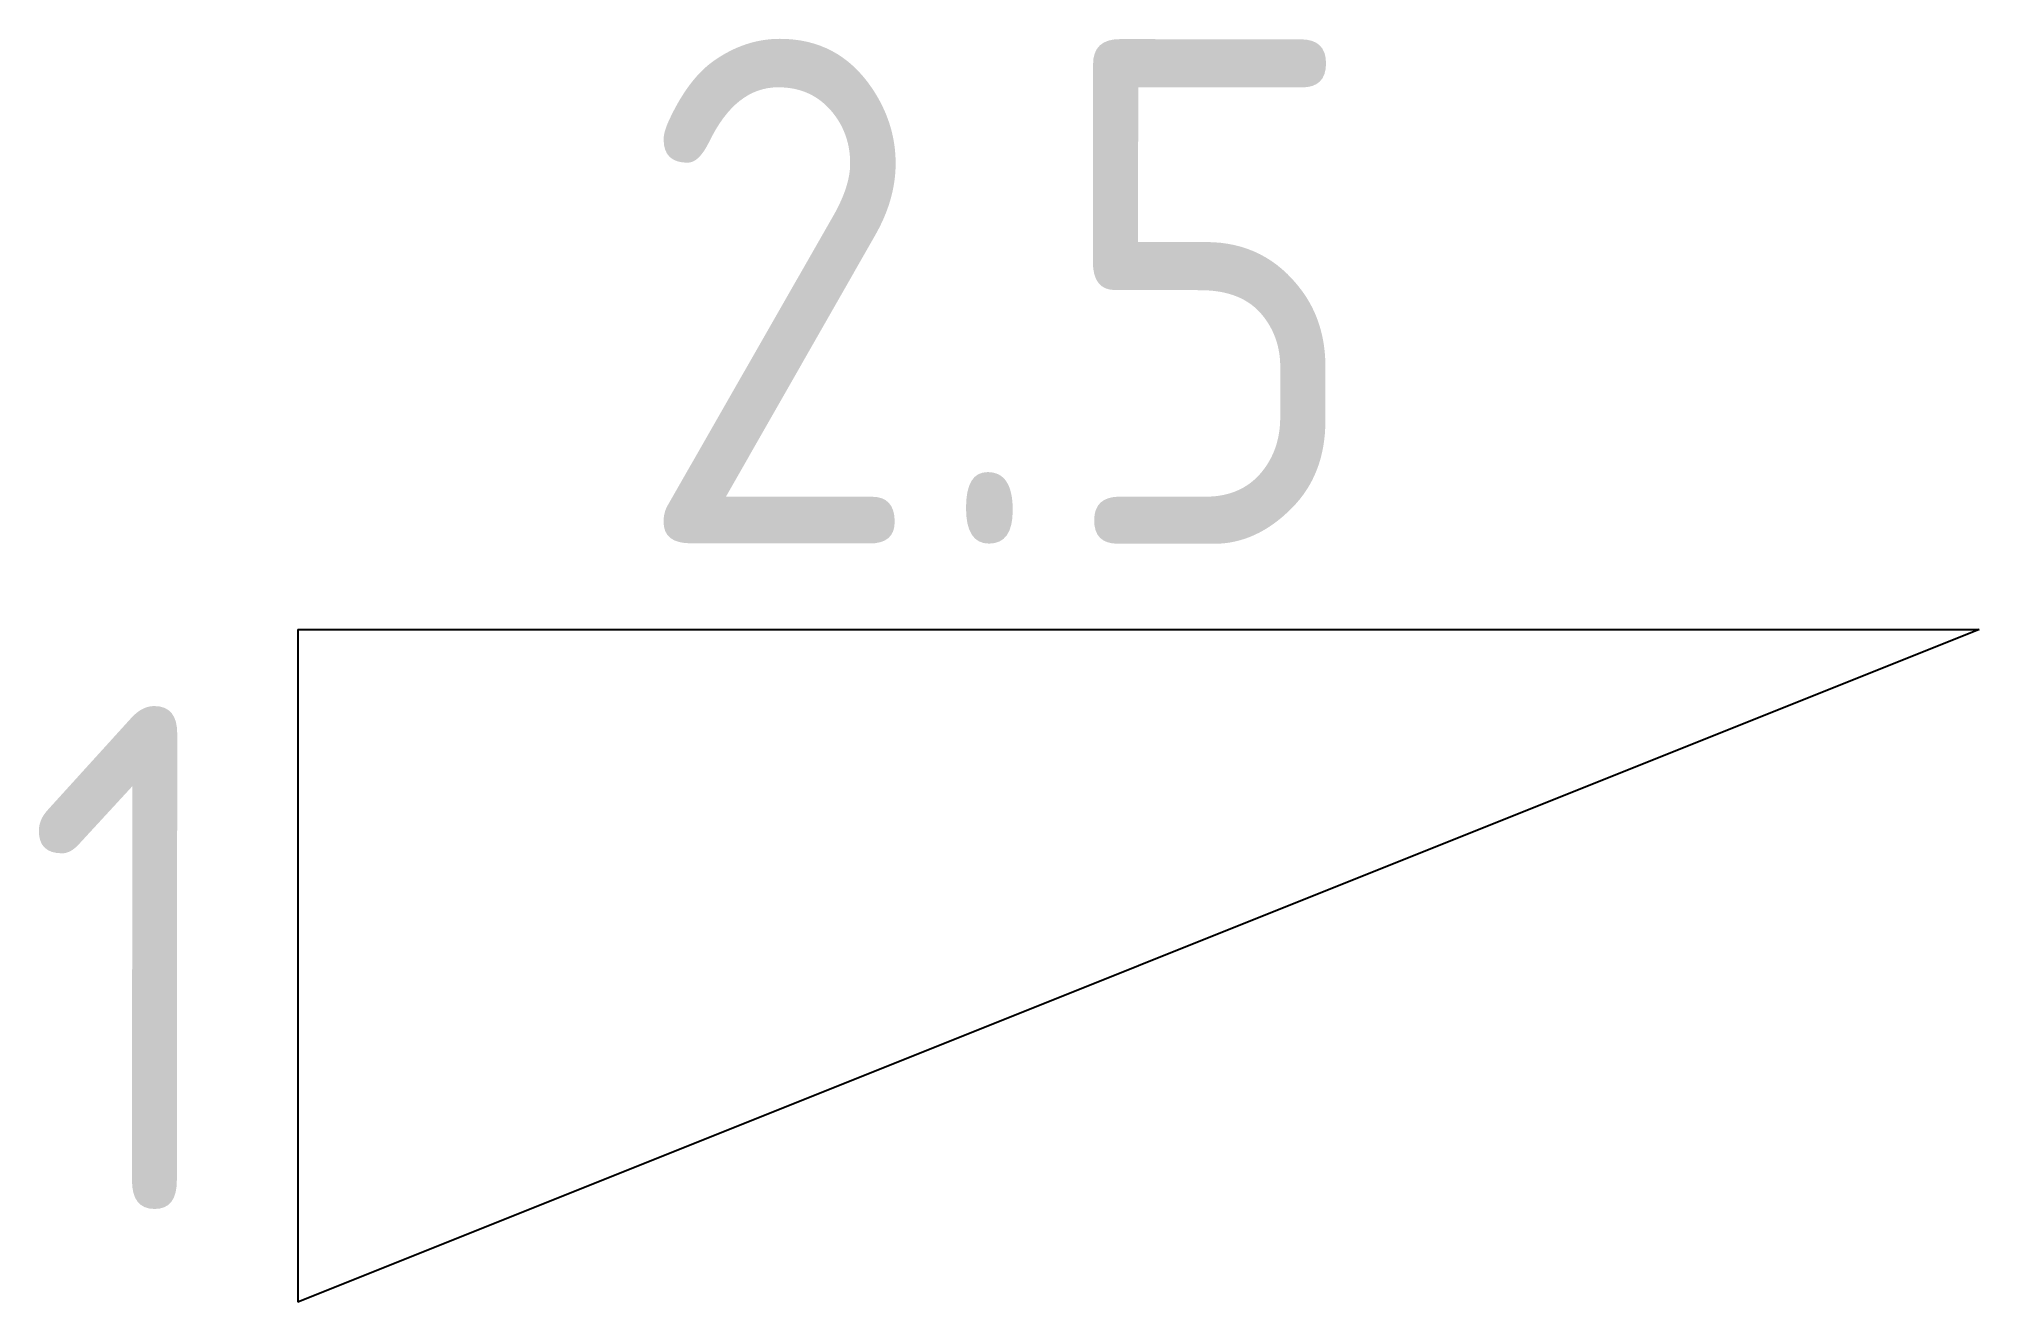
# Model space of a CAD drawing. Header units: millimetres. Extents: x -153 to 1001, y 0 to 751.
import ezdxf

# ---------------------------------------------------------------- set-up
doc = ezdxf.new("R2010")
doc.units = ezdxf.units.MM
doc.styles.add('国标', font='gbenor.shx', dxfattribs={"bigfont": 'gbcbig.shx'})

# ---------------------------------------------------------------- blocks, each defined once
blk = doc.blocks.new('podufuhao3')
at = {"color": 4}
for points in [[(0, 0), (1000, 0)], [(1000, 0), (0, -400)], [(0, 0), (0, -400)]]:
    blk.add_lwpolyline(points, dxfattribs=at)

msp = doc.modelspace()

# ---------------------------------------------------------------- block references
msp.add_blockref('podufuhao3', (1.3, 399.8))

# ---------------------------------------------------------------- texts
at = {"color": 7, "style": '国标'}
for s, p in [('2.5', (200.4, 451)), ('1', (-162, 54.3))]:
    msp.add_text(s, height=300, rotation=359.9474, dxfattribs=at).set_placement(p)

doc.saveas('drawing.dxf')
